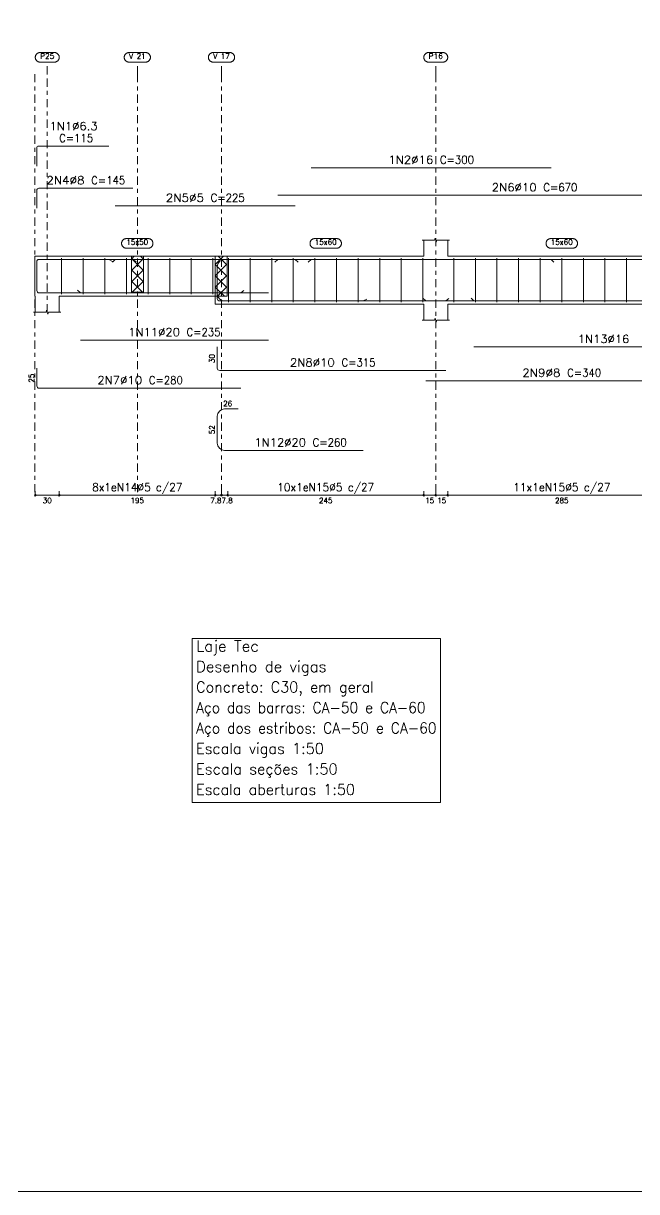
# Model space of a CAD drawing. Header units: millimetres. Extents: x 0 to 84, y 0 to 59.4.
# Drawn here: x 36.88 to 52.21, y 0 to 29.21 of the extents above; entities that cross this region are included whole.
import ezdxf
from ezdxf.enums import TextEntityAlignment as Align

# ---------------------------------------------------------------- set-up
doc = ezdxf.new("R2010")
doc.units = ezdxf.units.MM
doc.linetypes.add('CYPE_RAYAPUNTO', pattern=[0.4125, 0.2025, -0.105, 0, -0.105])
for name, color, linetype, lineweight in [('ARM_LONGITUDINAL_Ø10', 103, 'Continuous', 9), ('ARM_LONGITUDINAL_Ø16', 212, 'Continuous', 9), ('ARM_LONGITUDINAL_Ø20', 30, 'Continuous', 9), ('ARM_LONGITUDINAL_Ø5', 151, 'Continuous', 9), ('ARM_LONGITUDINAL_Ø6_3', 32, 'Continuous', 9), ('ARM_LONGITUDINAL_Ø8', 32, 'Continuous', 9), ('ARM_TRANSVERSAL_Ø5', 151, 'Continuous', 9), ('ELE_ARM_TRANS_TXT_EST', 3, 'Continuous', 9), ('ELE_CONT_NOS', 122, 'Continuous', 9), ('ELE_CONT_VIG_CONCRETO', 2, 'Continuous', 9), ('ELE_COT_COT_ANCORAGENS', 3, 'Continuous', 0), ('ELE_COT_COT_EST', 3, 'Continuous', 0), ('ELE_COT_COT_LIN_APOIOS', 2, 'CYPE_RAYAPUNTO', 0), ('ELE_COT_TEXTOS_ESTRIBOS', 122, 'Continuous', 0), ('ELE_REF_COT_LIN_AUX_COTA', 2, 'CYPE_RAYAPUNTO', 9), ('ELE_REF_REF_NOME', 3, 'Continuous', 9), ('ELE_REF_REF_REFERENCIA', 3, 'Continuous', 9), ('ELE_REF_TEXTO_REF_NOME', 3, 'Continuous', 9), ('ELE_REF_TEXTO_REF_REFERENCIA', 3, 'Continuous', 9), ('POR_ARM_LONG_ARM_TEXTOS', 3, 'Continuous', 9), ('POR_ARM_LONG_TXT_COMP', 3, 'Continuous', 9), ('QUAD_BORDA', 1, 'Continuous', 20), ('QUAD_LIMITES', 2, 'Continuous', 0), ('TAB_MED_LINHAS', 1, 'Continuous', 9), ('TAB_MED_TEXTOS', 1, 'Continuous', 9)]:
    doc.layers.add(name, color=color, linetype=linetype, lineweight=lineweight)
doc.styles.add('CYPETXT', font='', dxfattribs={"height": 0.2})
doc.styles.get('CYPETXT').set_extended_font_data('romans')

msp = doc.modelspace()

# ---------------------------------------------------------------- linework, layer by layer
at = {"layer": 'ARM_LONGITUDINAL_Ø10'}
for p, q in [((43.236, 23.303), (43.163, 23.235)), ((42.316, 22.467), (42.393, 22.531)), ((47.436, 22.267), (47.514, 22.33))]:
    msp.add_line(p, q, dxfattribs=at)
for points in [[(56.136, 24.407), (56.136, 24.847), (56.132, 24.87), (56.119, 24.889), (56.099, 24.902), (56.076, 24.907), (43.236, 24.907)], [(56.136, 22.803), (56.136, 23.243), (56.132, 23.266), (56.119, 23.286), (56.099, 23.299), (56.076, 23.303), (43.236, 23.303)], [(37.216, 22.967), (37.216, 22.527), (37.221, 22.504), (37.234, 22.485), (37.253, 22.472), (37.276, 22.467), (42.316, 22.467)], [(41.726, 22.862), (41.726, 22.327), (41.731, 22.304), (41.744, 22.285), (41.763, 22.272), (41.786, 22.267), (47.436, 22.267)], [(41.726, 21.123), (41.726, 20.588), (41.731, 20.565), (41.744, 20.546), (41.763, 20.533), (41.786, 20.528), (47.436, 20.528)], [(37.216, 20.586), (37.216, 20.146), (37.221, 20.123), (37.234, 20.103), (37.253, 20.09), (37.276, 20.086), (42.316, 20.086)]]:
    msp.add_lwpolyline(points, dxfattribs=at)
at = {"layer": 'ARM_LONGITUDINAL_Ø16'}
for p, q in [((44.072, 23.303), (44.001, 23.233)), ((50.072, 23.303), (50.142, 23.233)), ((48.14, 22.267), (48.069, 22.338))]:
    msp.add_line(p, q, dxfattribs=at)
for points in [[(44.072, 25.596), (50.072, 25.596)], [(44.072, 23.303), (50.072, 23.303)], [(48.14, 22.267), (55.64, 22.267)], [(48.14, 21.116), (55.64, 21.116)]]:
    msp.add_lwpolyline(points, dxfattribs=at)
at = {"layer": 'ARM_LONGITUDINAL_Ø20'}
for p, q in [((38.305, 22.467), (38.234, 22.538)), ((45.37, 22.267), (45.46, 22.312))]:
    msp.add_line(p, q, dxfattribs=at)
for points in [[(42.246, 23.303), (41.906, 23.303), (41.838, 23.29), (41.779, 23.251), (41.74, 23.192), (41.726, 23.123), (41.726, 22.447), (41.74, 22.378), (41.779, 22.32), (41.838, 22.281), (41.906, 22.267), (45.37, 22.267)], [(38.305, 22.467), (43.005, 22.467)], [(38.305, 21.287), (43.005, 21.287)], [(42.246, 19.566), (41.906, 19.566), (41.838, 19.552), (41.779, 19.513), (41.74, 19.455), (41.726, 19.386), (41.726, 18.71), (41.74, 18.641), (41.779, 18.583), (41.838, 18.544), (41.906, 18.53), (45.37, 18.53)]]:
    msp.add_lwpolyline(points, dxfattribs=at)
at = {"layer": 'ARM_LONGITUDINAL_Ø5'}
for p, q in [((39.176, 23.303), (39.105, 23.233)), ((43.676, 23.303), (43.747, 23.233))]:
    msp.add_line(p, q, dxfattribs=at)
for points in [[(39.176, 24.645), (43.676, 24.645)], [(39.176, 23.303), (43.676, 23.303)]]:
    msp.add_lwpolyline(points, dxfattribs=at)
at = {"layer": 'ARM_LONGITUDINAL_Ø6_3'}
msp.add_line((39.016, 23.303), (39.103, 23.254), dxfattribs=at)
for points in [[(37.216, 25.637), (37.216, 26.099), (37.219, 26.113), (37.227, 26.125), (37.239, 26.134), (37.254, 26.137), (39.016, 26.137)], [(37.216, 22.803), (37.216, 23.265), (37.219, 23.28), (37.227, 23.292), (37.239, 23.3), (37.254, 23.303), (39.016, 23.303)]]:
    msp.add_lwpolyline(points, dxfattribs=at)
at = {"layer": 'ARM_LONGITUDINAL_Ø8'}
for p, q in [((39.616, 23.303), (39.7, 23.248)), ((46.936, 22.267), (46.866, 22.338))]:
    msp.add_line(p, q, dxfattribs=at)
for points in [[(37.216, 24.583), (37.216, 25.035), (37.22, 25.053), (37.23, 25.069), (37.246, 25.079), (37.264, 25.083), (39.616, 25.083)], [(37.216, 22.803), (37.216, 23.255), (37.22, 23.274), (37.23, 23.289), (37.246, 23.3), (37.264, 23.303), (39.616, 23.303)], [(46.936, 22.267), (53.736, 22.267)], [(46.936, 20.272), (53.736, 20.272)]]:
    msp.add_lwpolyline(points, dxfattribs=at)
at = {"layer": 'ARM_TRANSVERSAL_Ø5'}
for p, q in [((37.836, 23.335), (37.836, 22.435)), ((38.376, 23.335), (38.376, 22.435)), ((38.916, 23.335), (38.916, 22.435)), ((39.456, 23.335), (39.456, 22.435)), ((39.996, 23.335), (39.996, 22.435)), ((40.536, 23.335), (40.536, 22.435)), ((41.076, 23.335), (41.076, 22.435)), ((41.616, 23.335), (41.616, 22.435)), ((42.006, 23.335), (42.006, 22.235)), ((42.546, 23.335), (42.546, 22.235)), ((43.086, 23.335), (43.086, 22.235)), ((43.626, 23.335), (43.626, 22.235)), ((44.166, 23.335), (44.166, 22.235)), ((44.706, 23.335), (44.706, 22.235)), ((45.246, 23.335), (45.246, 22.235)), ((45.786, 23.335), (45.786, 22.235)), ((46.326, 23.335), (46.326, 22.235)), ((46.866, 23.335), (46.866, 22.235)), ((47.636, 23.335), (47.636, 22.235)), ((48.176, 23.335), (48.176, 22.235)), ((48.716, 23.335), (48.716, 22.235)), ((49.256, 23.335), (49.256, 22.235)), ((49.796, 23.335), (49.796, 22.235)), ((50.336, 23.335), (50.336, 22.235)), ((50.876, 23.335), (50.876, 22.235)), ((51.416, 23.335), (51.416, 22.235)), ((51.956, 23.335), (51.956, 22.235))]:
    msp.add_line(p, q, dxfattribs=at)
at = {"layer": 'ELE_CONT_NOS'}
for p, q in [((46.886, 23.385), (46.886, 23.785)), ((47.486, 23.385), (47.486, 23.785)), ((41.676, 23.385), (41.676, 23.385)), ((41.986, 23.385), (41.986, 23.385)), ((37.176, 22.385), (37.176, 21.985)), ((37.776, 22.385), (37.776, 21.985)), ((41.676, 22.385), (41.676, 22.385)), ((41.986, 22.185), (41.986, 22.185)), ((46.886, 22.185), (46.886, 21.785)), ((47.486, 22.185), (47.486, 21.785))]:
    msp.add_line(p, q, dxfattribs=at)
at = {"layer": 'ELE_CONT_NOS', "lineweight": 0}
for p, q in [((39.578, 23.311), (39.652, 23.385)), ((39.878, 23.311), (39.803, 23.385)), ((41.676, 23.178), (41.884, 23.385)), ((41.976, 23.161), (41.752, 23.385)), ((39.578, 23.028), (39.878, 23.328)), ((39.878, 23.028), (39.578, 23.328)), ((41.676, 22.895), (41.976, 23.195)), ((41.976, 22.878), (41.676, 23.178)), ((39.578, 22.745), (39.878, 23.045)), ((39.878, 22.745), (39.578, 23.045)), ((41.676, 22.612), (41.976, 22.912)), ((41.976, 22.595), (41.676, 22.895)), ((39.855, 22.485), (39.578, 22.762)), ((39.6, 22.485), (39.878, 22.762)), ((41.904, 22.385), (41.676, 22.612)), ((41.732, 22.385), (41.976, 22.63))]:
    msp.add_line(p, q, dxfattribs=at)
at = {"layer": 'ELE_CONT_NOS'}
for points in [[(46.846, 23.785), (47.156, 23.785), (47.171, 23.835), (47.201, 23.735), (47.216, 23.785), (47.526, 23.785)], [(37.776, 23.385), (37.176, 23.385), (37.166, 23.385), (37.166, 22.385), (37.176, 22.385)], [(41.676, 23.385), (41.986, 23.385)], [(41.676, 22.385), (41.676, 22.185), (41.986, 22.185)], [(37.136, 21.985), (37.446, 21.985), (37.461, 22.035), (37.491, 21.935), (37.506, 21.985), (37.816, 21.985)], [(46.846, 21.785), (47.156, 21.785), (47.171, 21.835), (47.201, 21.735), (47.216, 21.785), (47.526, 21.785)]]:
    msp.add_lwpolyline(points, dxfattribs=at)
at = {"layer": 'ELE_CONT_NOS', "lineweight": 0}
for points in [[(39.578, 23.385), (39.578, 22.485), (39.878, 22.485), (39.878, 23.385), (39.578, 23.385)], [(41.676, 23.385), (41.676, 22.385), (41.976, 22.385), (41.976, 23.385), (41.676, 23.385)]]:
    msp.add_lwpolyline(points, close=True, dxfattribs=at)
at = {"layer": 'ELE_CONT_VIG_CONCRETO'}
for p, q in [((37.776, 23.385), (39.728, 23.385)), ((39.728, 23.385), (41.676, 23.385)), ((41.986, 23.385), (46.886, 23.385)), ((47.486, 23.385), (53.186, 23.385)), ((37.776, 22.385), (39.728, 22.385)), ((39.728, 22.385), (41.676, 22.385)), ((41.986, 22.185), (46.886, 22.185)), ((47.486, 22.185), (53.186, 22.185))]:
    msp.add_line(p, q, dxfattribs=at)
at = {"layer": 'ELE_COT_COT_EST'}
for p, q in [((37.176, 17.41), (37.176, 17.51)), ((37.776, 17.41), (37.776, 17.51)), ((41.676, 17.41), (41.676, 17.51)), ((41.831, 17.41), (41.831, 17.51)), ((41.986, 17.41), (41.986, 17.51)), ((46.886, 17.41), (46.886, 17.51)), ((47.186, 17.41), (47.186, 17.51)), ((47.486, 17.41), (47.486, 17.51))]:
    msp.add_line(p, q, dxfattribs=at)
for points in [[(37.176, 17.41), (37.776, 17.41), (37.776, 17.51)], [(37.776, 17.41), (41.676, 17.41), (41.676, 17.51)], [(41.676, 17.41), (41.831, 17.41), (41.831, 17.51)], [(41.831, 17.41), (41.986, 17.41), (41.986, 17.51)], [(41.986, 17.41), (46.886, 17.41), (46.886, 17.51)], [(46.886, 17.41), (47.186, 17.41), (47.186, 17.51)], [(47.186, 17.41), (47.486, 17.41), (47.486, 17.51)], [(47.486, 17.41), (53.186, 17.41), (53.186, 17.51)]]:
    msp.add_lwpolyline(points, dxfattribs=at)
for centre in [(37.176, 17.41), (37.776, 17.41), (37.776, 17.41), (41.676, 17.41), (41.676, 17.41), (41.831, 17.41), (41.831, 17.41), (41.986, 17.41), (41.986, 17.41), (46.886, 17.41), (46.886, 17.41), (47.186, 17.41), (47.186, 17.41), (47.486, 17.41), (47.486, 17.41)]:
    msp.add_circle(centre, 0.02, dxfattribs=at)
at = {"layer": 'ELE_COT_COT_LIN_APOIOS'}
for p, q in [((37.166, 27.937), (37.166, 17.41)), ((37.166, 27.937), (37.166, 17.41)), ((39.728, 27.937), (39.728, 17.41)), ((41.831, 27.937), (41.831, 17.41)), ((41.831, 27.937), (41.831, 17.41)), ((47.186, 27.937), (47.186, 17.41))]:
    msp.add_line(p, q, dxfattribs=at)
at = {"layer": 'ELE_REF_COT_LIN_AUX_COTA'}
for p, q in [((37.476, 27.937), (37.476, 28.237)), ((39.728, 27.937), (39.728, 28.237)), ((41.831, 27.937), (41.831, 28.237)), ((47.186, 27.937), (47.186, 28.237)), ((37.476, 21.985), (37.476, 27.937))]:
    msp.add_line(p, q, dxfattribs=at)
at = {"layer": 'ELE_REF_REF_NOME'}
for points in [[(39.999, 23.825), (40.007, 23.825), (40.015, 23.824), (40.023, 23.823), (40.031, 23.821), (40.039, 23.819), (40.046, 23.816), (40.054, 23.812), (40.061, 23.808), (40.067, 23.804), (40.074, 23.799), (40.08, 23.794), (40.086, 23.789), (40.091, 23.783), (40.096, 23.776), (40.101, 23.77), (40.105, 23.763), (40.108, 23.756), (40.111, 23.748), (40.114, 23.741), (40.116, 23.733), (40.118, 23.725), (40.119, 23.717), (40.119, 23.709), (40.119, 23.701), (40.119, 23.693), (40.118, 23.685), (40.116, 23.677), (40.114, 23.67), (40.111, 23.662), (40.108, 23.655), (40.105, 23.648), (40.101, 23.641), (40.096, 23.634), (40.091, 23.628), (40.086, 23.622), (40.08, 23.616), (40.074, 23.611), (40.067, 23.606), (40.061, 23.602), (40.054, 23.598), (40.046, 23.595), (40.039, 23.592), (40.031, 23.59), (40.023, 23.588), (40.015, 23.586), (40.007, 23.586), (39.999, 23.585), (39.453, 23.585), (39.445, 23.586), (39.437, 23.586), (39.43, 23.588), (39.422, 23.59), (39.414, 23.592), (39.407, 23.595), (39.399, 23.598), (39.392, 23.602), (39.386, 23.606), (39.379, 23.611), (39.373, 23.616), (39.367, 23.622), (39.362, 23.628), (39.357, 23.634), (39.352, 23.641), (39.348, 23.648), (39.345, 23.655), (39.341, 23.662), (39.339, 23.67), (39.337, 23.677), (39.335, 23.685), (39.334, 23.693), (39.334, 23.701), (39.334, 23.709), (39.334, 23.717), (39.335, 23.725), (39.337, 23.733), (39.339, 23.741), (39.341, 23.748), (39.345, 23.756), (39.348, 23.763), (39.352, 23.77), (39.357, 23.776), (39.362, 23.783), (39.367, 23.789), (39.373, 23.794), (39.379, 23.799), (39.386, 23.804), (39.392, 23.808), (39.399, 23.812), (39.407, 23.816), (39.414, 23.819), (39.422, 23.821), (39.43, 23.823), (39.437, 23.824), (39.445, 23.825), (39.453, 23.825), (39.999, 23.825)], [(44.709, 23.825), (44.717, 23.825), (44.725, 23.824), (44.733, 23.823), (44.741, 23.821), (44.749, 23.819), (44.756, 23.816), (44.764, 23.812), (44.771, 23.808), (44.777, 23.804), (44.784, 23.799), (44.79, 23.794), (44.796, 23.789), (44.801, 23.783), (44.806, 23.776), (44.811, 23.77), (44.815, 23.763), (44.818, 23.756), (44.821, 23.748), (44.824, 23.741), (44.826, 23.733), (44.828, 23.725), (44.829, 23.717), (44.829, 23.709), (44.829, 23.701), (44.829, 23.693), (44.828, 23.685), (44.826, 23.677), (44.824, 23.67), (44.821, 23.662), (44.818, 23.655), (44.815, 23.648), (44.811, 23.641), (44.806, 23.634), (44.801, 23.628), (44.796, 23.622), (44.79, 23.616), (44.784, 23.611), (44.777, 23.606), (44.771, 23.602), (44.764, 23.598), (44.756, 23.595), (44.749, 23.592), (44.741, 23.59), (44.733, 23.588), (44.725, 23.586), (44.717, 23.586), (44.709, 23.585), (44.163, 23.585), (44.155, 23.586), (44.147, 23.586), (44.14, 23.588), (44.132, 23.59), (44.124, 23.592), (44.117, 23.595), (44.109, 23.598), (44.102, 23.602), (44.096, 23.606), (44.089, 23.611), (44.083, 23.616), (44.077, 23.622), (44.072, 23.628), (44.067, 23.634), (44.062, 23.641), (44.058, 23.648), (44.055, 23.655), (44.051, 23.662), (44.049, 23.67), (44.047, 23.677), (44.045, 23.685), (44.044, 23.693), (44.044, 23.701), (44.044, 23.709), (44.044, 23.717), (44.045, 23.725), (44.047, 23.733), (44.049, 23.741), (44.051, 23.748), (44.055, 23.756), (44.058, 23.763), (44.062, 23.77), (44.067, 23.776), (44.072, 23.783), (44.077, 23.789), (44.083, 23.794), (44.089, 23.799), (44.096, 23.804), (44.102, 23.808), (44.109, 23.812), (44.117, 23.816), (44.124, 23.819), (44.132, 23.821), (44.14, 23.823), (44.147, 23.824), (44.155, 23.825), (44.163, 23.825), (44.709, 23.825)], [(50.609, 23.825), (50.617, 23.825), (50.625, 23.824), (50.633, 23.823), (50.641, 23.821), (50.649, 23.819), (50.656, 23.816), (50.664, 23.812), (50.671, 23.808), (50.677, 23.804), (50.684, 23.799), (50.69, 23.794), (50.696, 23.789), (50.701, 23.783), (50.706, 23.776), (50.711, 23.77), (50.715, 23.763), (50.718, 23.756), (50.721, 23.748), (50.724, 23.741), (50.726, 23.733), (50.728, 23.725), (50.729, 23.717), (50.729, 23.709), (50.729, 23.701), (50.729, 23.693), (50.728, 23.685), (50.726, 23.677), (50.724, 23.67), (50.721, 23.662), (50.718, 23.655), (50.715, 23.648), (50.711, 23.641), (50.706, 23.634), (50.701, 23.628), (50.696, 23.622), (50.69, 23.616), (50.684, 23.611), (50.677, 23.606), (50.671, 23.602), (50.664, 23.598), (50.656, 23.595), (50.649, 23.592), (50.641, 23.59), (50.633, 23.588), (50.625, 23.586), (50.617, 23.586), (50.609, 23.585), (50.063, 23.585), (50.055, 23.586), (50.047, 23.586), (50.04, 23.588), (50.032, 23.59), (50.024, 23.592), (50.017, 23.595), (50.009, 23.598), (50.002, 23.602), (49.996, 23.606), (49.989, 23.611), (49.983, 23.616), (49.977, 23.622), (49.972, 23.628), (49.967, 23.634), (49.962, 23.641), (49.958, 23.648), (49.955, 23.655), (49.951, 23.662), (49.949, 23.67), (49.947, 23.677), (49.945, 23.685), (49.944, 23.693), (49.944, 23.701), (49.944, 23.709), (49.944, 23.717), (49.945, 23.725), (49.947, 23.733), (49.949, 23.741), (49.951, 23.748), (49.955, 23.756), (49.958, 23.763), (49.962, 23.77), (49.967, 23.776), (49.972, 23.783), (49.977, 23.789), (49.983, 23.794), (49.989, 23.799), (49.996, 23.804), (50.002, 23.808), (50.009, 23.812), (50.017, 23.816), (50.024, 23.819), (50.032, 23.821), (50.04, 23.823), (50.047, 23.824), (50.055, 23.825), (50.063, 23.825), (50.609, 23.825)]]:
    msp.add_lwpolyline(points, close=True, dxfattribs=at)
at = {"layer": 'ELE_REF_REF_REFERENCIA'}
for points in [[(37.655, 28.477), (37.663, 28.476), (37.671, 28.475), (37.679, 28.474), (37.687, 28.472), (37.695, 28.47), (37.702, 28.467), (37.71, 28.464), (37.717, 28.46), (37.723, 28.455), (37.73, 28.451), (37.736, 28.446), (37.742, 28.44), (37.747, 28.434), (37.752, 28.428), (37.757, 28.421), (37.761, 28.414), (37.764, 28.407), (37.767, 28.4), (37.77, 28.392), (37.772, 28.384), (37.774, 28.377), (37.775, 28.369), (37.775, 28.361), (37.775, 28.353), (37.775, 28.345), (37.774, 28.337), (37.772, 28.329), (37.77, 28.321), (37.767, 28.313), (37.764, 28.306), (37.761, 28.299), (37.757, 28.292), (37.752, 28.285), (37.747, 28.279), (37.742, 28.273), (37.736, 28.268), (37.73, 28.262), (37.723, 28.258), (37.717, 28.253), (37.71, 28.249), (37.702, 28.246), (37.695, 28.243), (37.687, 28.241), (37.679, 28.239), (37.671, 28.238), (37.663, 28.237), (37.655, 28.237), (37.297, 28.237), (37.289, 28.237), (37.281, 28.238), (37.274, 28.239), (37.266, 28.241), (37.258, 28.243), (37.251, 28.246), (37.243, 28.249), (37.236, 28.253), (37.23, 28.258), (37.223, 28.262), (37.217, 28.268), (37.211, 28.273), (37.206, 28.279), (37.201, 28.285), (37.196, 28.292), (37.192, 28.299), (37.189, 28.306), (37.185, 28.313), (37.183, 28.321), (37.181, 28.329), (37.179, 28.337), (37.178, 28.345), (37.178, 28.353), (37.178, 28.361), (37.178, 28.369), (37.179, 28.377), (37.181, 28.384), (37.183, 28.392), (37.185, 28.4), (37.189, 28.407), (37.192, 28.414), (37.196, 28.421), (37.201, 28.428), (37.206, 28.434), (37.211, 28.44), (37.217, 28.446), (37.223, 28.451), (37.23, 28.455), (37.236, 28.46), (37.243, 28.464), (37.251, 28.467), (37.258, 28.47), (37.266, 28.472), (37.274, 28.474), (37.281, 28.475), (37.289, 28.476), (37.297, 28.477), (37.655, 28.477)], [(39.935, 28.477), (39.943, 28.476), (39.951, 28.475), (39.959, 28.474), (39.966, 28.472), (39.974, 28.47), (39.981, 28.467), (39.989, 28.464), (39.996, 28.46), (40.003, 28.455), (40.009, 28.451), (40.015, 28.446), (40.021, 28.44), (40.026, 28.434), (40.031, 28.428), (40.036, 28.421), (40.04, 28.414), (40.043, 28.407), (40.047, 28.4), (40.049, 28.392), (40.051, 28.384), (40.053, 28.377), (40.054, 28.369), (40.055, 28.361), (40.055, 28.353), (40.054, 28.345), (40.053, 28.337), (40.051, 28.329), (40.049, 28.321), (40.047, 28.313), (40.043, 28.306), (40.04, 28.299), (40.036, 28.292), (40.031, 28.285), (40.026, 28.279), (40.021, 28.273), (40.015, 28.268), (40.009, 28.262), (40.003, 28.258), (39.996, 28.253), (39.989, 28.249), (39.981, 28.246), (39.974, 28.243), (39.966, 28.241), (39.959, 28.239), (39.951, 28.238), (39.943, 28.237), (39.935, 28.237), (39.521, 28.237), (39.513, 28.237), (39.505, 28.238), (39.497, 28.239), (39.489, 28.241), (39.481, 28.243), (39.474, 28.246), (39.467, 28.249), (39.459, 28.253), (39.453, 28.258), (39.446, 28.262), (39.44, 28.268), (39.434, 28.273), (39.429, 28.279), (39.424, 28.285), (39.419, 28.292), (39.415, 28.299), (39.412, 28.306), (39.409, 28.313), (39.406, 28.321), (39.404, 28.329), (39.402, 28.337), (39.401, 28.345), (39.401, 28.353), (39.401, 28.361), (39.401, 28.369), (39.402, 28.377), (39.404, 28.384), (39.406, 28.392), (39.409, 28.4), (39.412, 28.407), (39.415, 28.414), (39.419, 28.421), (39.424, 28.428), (39.429, 28.434), (39.434, 28.44), (39.44, 28.446), (39.446, 28.451), (39.453, 28.455), (39.459, 28.46), (39.467, 28.464), (39.474, 28.467), (39.481, 28.47), (39.489, 28.472), (39.497, 28.474), (39.505, 28.475), (39.513, 28.476), (39.521, 28.477), (39.935, 28.477)], [(42.038, 28.477), (42.046, 28.476), (42.054, 28.475), (42.062, 28.474), (42.07, 28.472), (42.078, 28.47), (42.085, 28.467), (42.093, 28.464), (42.1, 28.46), (42.106, 28.455), (42.113, 28.451), (42.119, 28.446), (42.125, 28.44), (42.13, 28.434), (42.135, 28.428), (42.14, 28.421), (42.144, 28.414), (42.147, 28.407), (42.15, 28.4), (42.153, 28.392), (42.155, 28.384), (42.157, 28.377), (42.158, 28.369), (42.158, 28.361), (42.158, 28.353), (42.158, 28.345), (42.157, 28.337), (42.155, 28.329), (42.153, 28.321), (42.15, 28.313), (42.147, 28.306), (42.144, 28.299), (42.14, 28.292), (42.135, 28.285), (42.13, 28.279), (42.125, 28.273), (42.119, 28.268), (42.113, 28.262), (42.106, 28.258), (42.1, 28.253), (42.093, 28.249), (42.085, 28.246), (42.078, 28.243), (42.07, 28.241), (42.062, 28.239), (42.054, 28.238), (42.046, 28.237), (42.038, 28.237), (41.624, 28.237), (41.616, 28.237), (41.608, 28.238), (41.601, 28.239), (41.593, 28.241), (41.585, 28.243), (41.578, 28.246), (41.57, 28.249), (41.563, 28.253), (41.557, 28.258), (41.55, 28.262), (41.544, 28.268), (41.538, 28.273), (41.533, 28.279), (41.528, 28.285), (41.523, 28.292), (41.519, 28.299), (41.516, 28.306), (41.512, 28.313), (41.51, 28.321), (41.508, 28.329), (41.506, 28.337), (41.505, 28.345), (41.505, 28.353), (41.505, 28.361), (41.505, 28.369), (41.506, 28.377), (41.508, 28.384), (41.51, 28.392), (41.512, 28.4), (41.516, 28.407), (41.519, 28.414), (41.523, 28.421), (41.528, 28.428), (41.533, 28.434), (41.538, 28.44), (41.544, 28.446), (41.55, 28.451), (41.557, 28.455), (41.563, 28.46), (41.57, 28.464), (41.578, 28.467), (41.585, 28.47), (41.593, 28.472), (41.601, 28.474), (41.608, 28.475), (41.616, 28.476), (41.624, 28.477), (42.038, 28.477)], [(47.365, 28.477), (47.373, 28.476), (47.381, 28.475), (47.389, 28.474), (47.397, 28.472), (47.405, 28.47), (47.412, 28.467), (47.42, 28.464), (47.427, 28.46), (47.433, 28.455), (47.44, 28.451), (47.446, 28.446), (47.452, 28.44), (47.457, 28.434), (47.462, 28.428), (47.467, 28.421), (47.471, 28.414), (47.474, 28.407), (47.477, 28.4), (47.48, 28.392), (47.482, 28.384), (47.484, 28.377), (47.485, 28.369), (47.485, 28.361), (47.485, 28.353), (47.485, 28.345), (47.484, 28.337), (47.482, 28.329), (47.48, 28.321), (47.477, 28.313), (47.474, 28.306), (47.471, 28.299), (47.467, 28.292), (47.462, 28.285), (47.457, 28.279), (47.452, 28.273), (47.446, 28.268), (47.44, 28.262), (47.433, 28.258), (47.427, 28.253), (47.42, 28.249), (47.412, 28.246), (47.405, 28.243), (47.397, 28.241), (47.389, 28.239), (47.381, 28.238), (47.373, 28.237), (47.365, 28.237), (47.007, 28.237), (46.999, 28.237), (46.991, 28.238), (46.984, 28.239), (46.976, 28.241), (46.968, 28.243), (46.961, 28.246), (46.953, 28.249), (46.946, 28.253), (46.94, 28.258), (46.933, 28.262), (46.927, 28.268), (46.921, 28.273), (46.916, 28.279), (46.911, 28.285), (46.906, 28.292), (46.902, 28.299), (46.899, 28.306), (46.895, 28.313), (46.893, 28.321), (46.891, 28.329), (46.889, 28.337), (46.888, 28.345), (46.888, 28.353), (46.888, 28.361), (46.888, 28.369), (46.889, 28.377), (46.891, 28.384), (46.893, 28.392), (46.895, 28.4), (46.899, 28.407), (46.902, 28.414), (46.906, 28.421), (46.911, 28.428), (46.916, 28.434), (46.921, 28.44), (46.927, 28.446), (46.933, 28.451), (46.94, 28.455), (46.946, 28.46), (46.953, 28.464), (46.961, 28.467), (46.968, 28.47), (46.976, 28.472), (46.984, 28.474), (46.991, 28.475), (46.999, 28.476), (47.007, 28.477), (47.365, 28.477)]]:
    msp.add_lwpolyline(points, close=True, dxfattribs=at)
at = {"layer": 'QUAD_BORDA'}
msp.add_lwpolyline([(0, 0), (84, 0), (84, 59.4), (0, 59.4), (0, 0)], close=True, dxfattribs=at)
at = {"layer": 'QUAD_LIMITES'}
msp.add_lwpolyline([(0, 0), (84, 0), (84, 59.4), (0, 59.4), (0, 0)], close=True, dxfattribs=at)
at = {"layer": 'TAB_MED_TEXTOS', "lineweight": 5}
for p, q in [((41.095, 13.827), (47.305, 13.827)), ((41.095, 13.827), (41.095, 9.729)), ((47.305, 13.827), (47.305, 9.729)), ((41.095, 9.729), (47.305, 9.729))]:
    msp.add_line(p, q, dxfattribs=at)

# ---------------------------------------------------------------- texts
at = {"layer": 'ELE_ARM_TRANS_TXT_EST', "style": 'CYPETXT'}
for s, width, p, p2 in [('8x1eN14%%c5 c/27', 0.837784, (38.597, 17.51), (40.856, 17.51)), ('10x1eN15%%c5 c/27', 0.840083, (43.223, 17.51), (45.65, 17.51)), ('11x1eN15%%c5 c/27', 0.840083, (49.123, 17.51), (51.55, 17.51))]:
    msp.add_text(s, height=0.2, dxfattribs=dict(at, width=width)).set_placement(p, p2, align=Align.FIT)
at = {"layer": 'ELE_COT_COT_ANCORAGENS', "style": 'CYPETXT', "width": 0.872274}
for s, p, p2 in [('30', (41.66, 20.714), (41.66, 20.938)), ('25', (37.149, 20.224), (37.149, 20.448)), ('52', (41.66, 18.936), (41.66, 19.16))]:
    msp.add_text(s, height=0.1333, rotation=90, dxfattribs=at).set_placement(p, p2, align=Align.FIT)
msp.add_text('26', height=0.1333, dxfattribs=at).set_placement((41.874, 19.633), (42.098, 19.633), align=Align.FIT)
at = {"layer": 'ELE_COT_TEXTOS_ESTRIBOS', "style": 'CYPETXT'}
for s, width, p, p2 in [('30', 0.872274, (37.364, 17.21), (37.588, 17.21)), ('195', 0.872274, (39.558, 17.21), (39.894, 17.21)), ('7.8', 0.868127, (41.551, 17.21), (41.831, 17.21)), ('7.8', 0.868127, (41.831, 17.21), (42.111, 17.21)), ('245', 0.872274, (44.268, 17.21), (44.604, 17.21)), ('15', 0.872274, (46.924, 17.21), (47.148, 17.21)), ('15', 0.872274, (47.224, 17.21), (47.448, 17.21)), ('285', 0.872274, (50.168, 17.21), (50.504, 17.21))]:
    msp.add_text(s, height=0.1333, dxfattribs=dict(at, width=width)).set_placement(p, p2, align=Align.FIT)
at = {"layer": 'ELE_REF_TEXTO_REF_NOME', "style": 'CYPETXT', "width": 0.876123}
for s, p, p2 in [('15x50', (39.453, 23.672), (39.999, 23.672)), ('15x60', (44.163, 23.672), (44.709, 23.672)), ('15x60', (50.063, 23.672), (50.609, 23.672))]:
    msp.add_text(s, height=0.1333, dxfattribs=at).set_placement(p, p2, align=Align.FIT)
at = {"layer": 'ELE_REF_TEXTO_REF_REFERENCIA', "style": 'CYPETXT'}
for s, width, p, p2 in [('P25', 0.91451, (37.297, 28.323), (37.655, 28.323)), ('V 21', 0.816032, (39.521, 28.323), (39.935, 28.323)), ('V 17', 0.816032, (41.624, 28.323), (42.038, 28.323)), ('P16', 0.91451, (47.007, 28.323), (47.365, 28.323))]:
    msp.add_text(s, height=0.1333, dxfattribs=dict(at, width=width)).set_placement(p, p2, align=Align.FIT)
at = {"layer": 'POR_ARM_LONG_ARM_TEXTOS', "style": 'CYPETXT'}
for s, width, p, p2 in [('1N1%%c6.3', 0.933581, (37.532, 26.537), (38.738, 26.537)), ('1N2%%c16', 0.940329, (46.002, 25.696), (47.124, 25.696)), ('2N4%%c8', 0.953428, (37.454, 25.183), (38.408, 25.183)), ('2N6%%c10', 0.940329, (48.586, 25.007), (49.708, 25.007)), ('2N5%%c5', 0.953428, (40.44, 24.745), (41.394, 24.745)), ('1N11%%c20', 0.93087, (39.501, 21.387), (40.791, 21.387)), ('1N13%%c16', 0.93087, (50.736, 21.216), (52.026, 21.216)), ('2N8%%c10', 0.940329, (43.541, 20.628), (44.663, 20.628)), ('2N9%%c8', 0.953428, (49.35, 20.372), (50.304, 20.372)), ('2N7%%c10', 0.940329, (38.726, 20.186), (39.848, 20.186)), ('1N12%%c20', 0.93087, (42.654, 18.63), (43.944, 18.63))]:
    msp.add_text(s, height=0.2, dxfattribs=dict(at, width=width)).set_placement(p, p2, align=Align.FIT)
at = {"layer": 'POR_ARM_LONG_TXT_COMP', "style": 'CYPETXT', "width": 0.770929}
for s, p, p2 in [(' C=115', (37.646, 26.237), (38.624, 26.237)), (' C=300', (47.164, 25.696), (48.142, 25.696)), (' C=145', (38.448, 25.183), (39.426, 25.183)), (' C=670', (49.748, 25.007), (50.726, 25.007)), (' C=225', (41.434, 24.745), (42.412, 24.745)), (' C=235', (40.831, 21.387), (41.809, 21.387)), (' C=315', (44.703, 20.628), (45.681, 20.628)), (' C=340', (50.344, 20.372), (51.322, 20.372)), (' C=280', (39.888, 20.186), (40.866, 20.186)), (' C=260', (43.984, 18.63), (44.962, 18.63))]:
    msp.add_text(s, height=0.2, dxfattribs=at).set_placement(p, p2, align=Align.FIT)
at = {"layer": 'TAB_MED_LINHAS', "style": 'CYPETXT'}
for s, height, width, p, p2 in [('Laje Tec', 0.2733, 0.871425, (41.197, 13.502), (42.763, 13.502)), ('Desenho de vigas', 0.27333, 0.854882, (41.197, 12.99), (44.456, 12.99)), ('Concreto: C30, em geral', 0.27333, 0.809018, (41.197, 12.478), (45.638, 12.478)), ('Aço das barras: CA-50 e CA-60', 0.27333, 0.776223, (41.197, 11.965), (46.933, 11.965)), ('Aço dos estribos: CA-50 e CA-60', 0.27333, 0.780962, (41.197, 11.453), (47.208, 11.453)), ('Escala vigas 1:50', 0.27333, 0.830215, (41.197, 10.941), (44.389, 10.941)), ('Escala seções 1:50', 0.27333, 0.840439, (41.197, 10.429), (44.736, 10.429)), ('Escala aberturas 1:50', 0.27333, 0.83262, (41.197, 9.916), (45.168, 9.916))]:
    msp.add_text(s, height=height, dxfattribs=dict(at, width=width)).set_placement(p, p2, align=Align.FIT)

doc.saveas('drawing.dxf')
